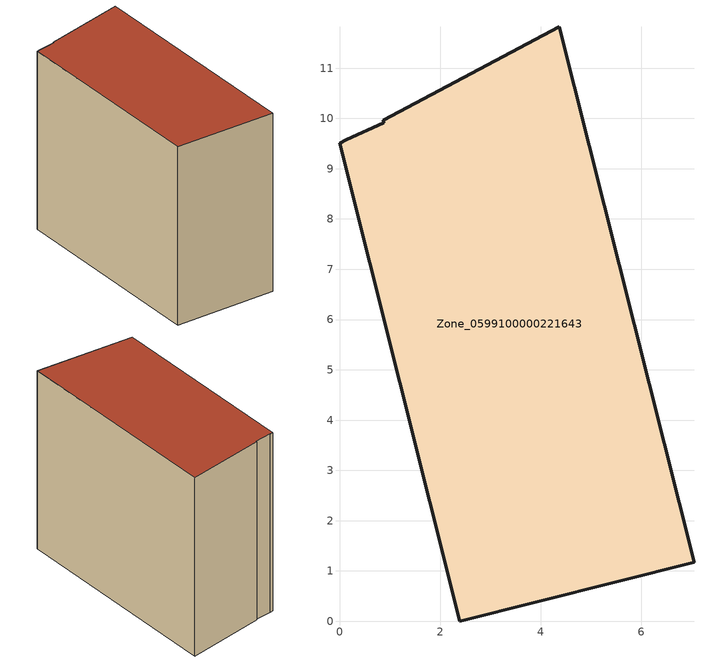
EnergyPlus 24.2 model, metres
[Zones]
Zone_0599100000221643
 floor ground (C_G): 0,9.5 0.14,9.58 0.88,9.92 0.87,9.97 4.37,11.82 7.05,1.17 2.39,0 z0
 wall outside (C_F): 2.39,0 7.05,1.17 4.37,11.82 0.87,9.97 0.88,9.92 0.14,9.58 0,9.5 2.39,0 z0:8.39
 roof outside (C_R): 0.14,9.58 0,9.5 2.39,0 7.05,1.17 4.37,11.82 0.87,9.97 0.88,9.92 z8.39
[BUILDING]
Pand.0599100000221643: North Axis=0; Terrain=City; Loads Convergence Tolerance Value=0.04; Temperature Convergence Tolerance Value=0.4; Solar Distribution=FullExterior; Maximum Number of Warmup Days=25; Minimum Number of Warmup Days=1
[Site:Location]
Rotterdam.The.Hague.AP_ZH_NLD Design_Conditions: Latitude=51.96; Longitude=4.45; Time Zone=1; Elevation=-4.5
[SITE:GROUNDTEMPERATURE:BUILDINGSURFACE]
18, 18, 18, 18, 18, 18, 18, 18, 18, 18, 18, 18
[MATERIAL] Thermal Absorptance=0.9; Solar Absorptance=0.7; Visible Absorptance=0.7
Name | Roughness | Thickness | Conductivity | Density | Specific Heat
G.TI.1992-2005 | MediumSmooth | 0.15 | 0.06 | 540 | 1210
F.TI.1992-2005 | Rough | 0.3 | 0.12 | 1920 | 840
R.TI.1992-2005 | MediumRough | 0.2 | 0.08 | 1500 | 1000
[CONSTRUCTION]
C_G: G.TI.1992-2005
C_F: F.TI.1992-2005
C_R: R.TI.1992-2005
[ZONE]
Zone_0599100000221643: Type=1; Multiplier=1; Ceiling Height=Autocalculate; Volume=Autocalculate; Floor Area=autocalculate; Part of Total Floor Area=Yes
[ZONEINFILTRATION:DESIGNFLOWRATE]
Infil_Zone_0599100000221643: Zone or ZoneList or Space or SpaceList=Zone_0599100000221643; Schedule=AlwaysOn; Design Flow Rate Calculation Method=Flow/Area; Flow Rate per Floor Area=0.0015; Constant Term Coefficient=1; Temperature Term Coefficient=0; Velocity Term Coefficient=0; Velocity Squared Term Coefficient=0
[HVACTEMPLATE:ZONE:IDEALLOADSAIRSYSTEM]
Zone_0599100000221643: Maximum Heating Supply Air Temperature=50; Minimum Cooling Supply Air Temperature=13; Maximum Heating Supply Air Humidity Ratio=0.0156; Minimum Cooling Supply Air Humidity Ratio=0.0077; Heating Limit=NoLimit; Cooling Limit=NoLimit; Dehumidification Control Type=ConstantSensibleHeatRatio; Cooling Sensible Heat Ratio=0.7; Dehumidification Setpoint=60; Humidification Control Type=None; Humidification Setpoint=30; Outdoor Air Method=None; Outdoor Air Flow Rate per Person=0.00944; Outdoor Air Flow Rate per Zone Floor Area=0; Outdoor Air Flow Rate per Zone=0; Demand Controlled Ventilation Type=None; Outdoor Air Economizer Type=NoEconomizer; Heat Recovery Type=None; Sensible Heat Recovery Effectiveness=0.7; Latent Heat Recovery Effectiveness=0.65
[ZONECONTROL:THERMOSTAT]
ThermostatControl_Zone_0599100000221643: Zone or ZoneList=Zone_0599100000221643; Control Type Schedule=DualSetpointControlType; Control 1=Thermostat_Zone_0599100000221643; Temperature Difference Between Cutout And Setpoint=0
[THERMOSTATSETPOINT:DUALSETPOINT]
Thermostat_Zone_0599100000221643: Heating Setpoint Temperature Schedule=HeatingSetpoint_Zone_0599100000221643; Cooling Setpoint Temperature Schedule=CoolingSetpoint_Zone_0599100000221643
[SCHEDULE:COMPACT]
HeatingSetpoint_Zone_0599100000221643: Through: 12/31, For: AllDays, Until: 24:00, 21
CoolingSetpoint_Zone_0599100000221643: Through: 12/31, For: AllDays, Until: 24:00, 24
DualSetpointControlType: Through: 12/31, For: AllDays, Until: 24:00, 4
AlwaysOn: Through: 12/31, For: AllDays, Until: 24:00, 1
